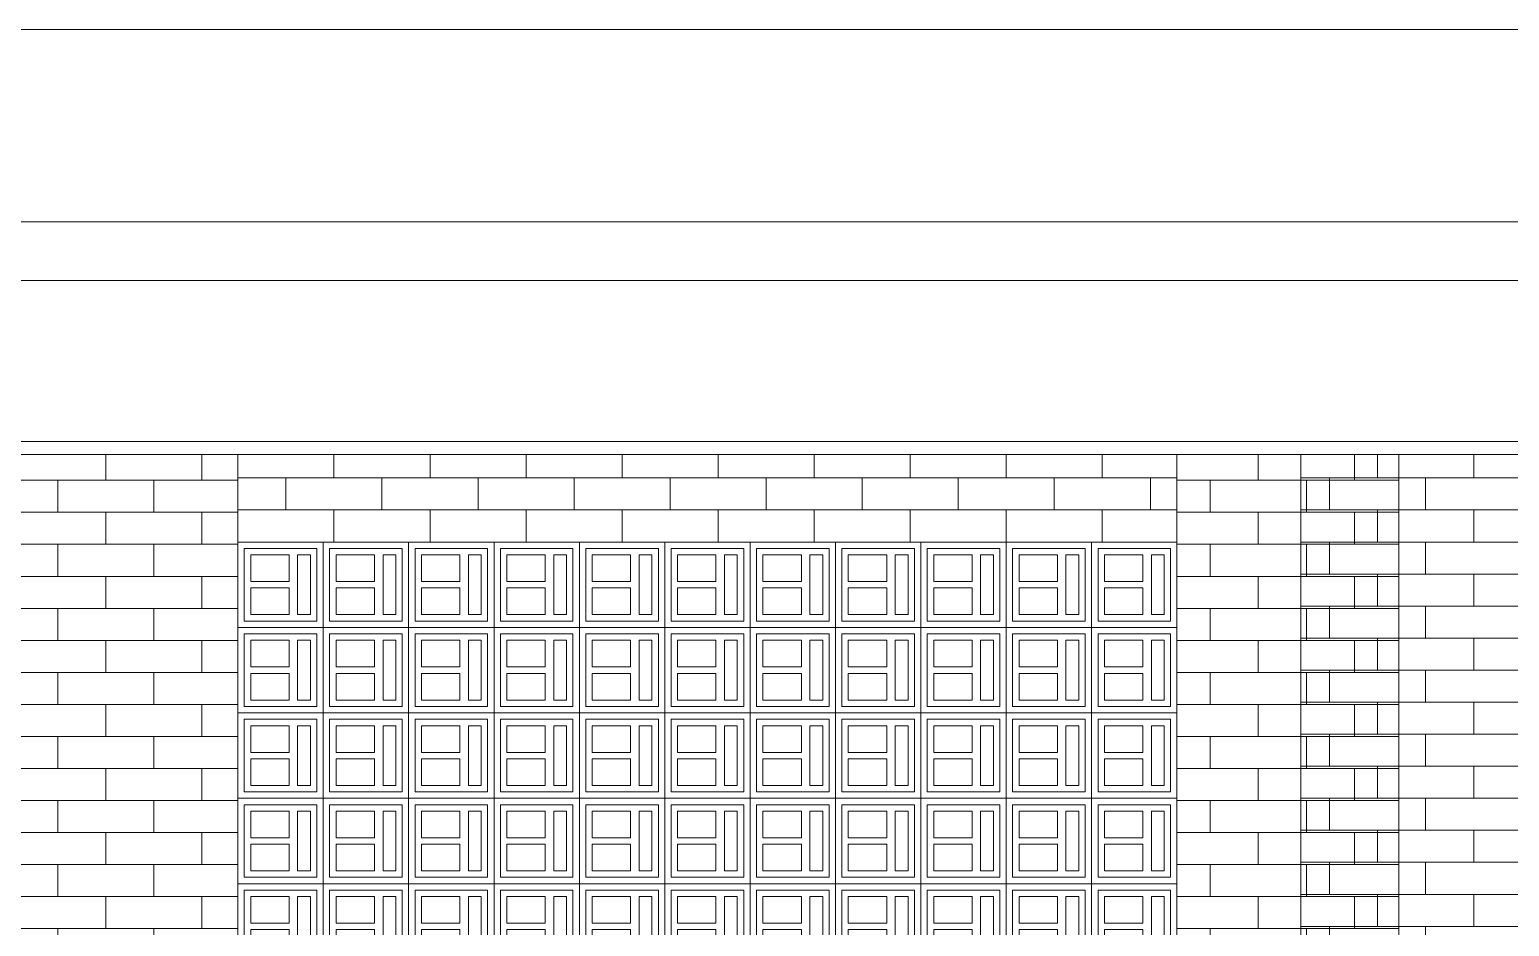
# Model space of a CAD drawing. Header units: inches. Extents: x 22 to 382261, y 22 to 371281.
# Drawn here: x 197756 to 201223, y 142355 to 144455 of the extents above; entities that cross this region are included whole.
import ezdxf

# ---------------------------------------------------------------- set-up
doc = ezdxf.new("R2010")
doc.units = ezdxf.units.IN
doc.header["$MEASUREMENT"] = 0
for name, color, linetype, lineweight in [('A-GLAZ-CURT', 52, 'Continuous', 9), ('A-ROOF', 132, 'Continuous', 9), ('A-WALL', 113, 'Continuous', 9), ('A-WALL-PATT', 111, 'Continuous', 9), ('Q-CASE', 31, 'Continuous', 9)]:
    doc.layers.add(name, color=color, linetype=linetype, lineweight=lineweight)
pattern_1 = [(0, (207439.12, 140555.38), (0, 75), []), (90, (207439.12, 140555.38), (-112.5, 75), [75, -75])]
pattern_2 = [(0, (609.6, 300), (0, 75), []), (90, (609.6, 300), (-112.5, 75), [75, -75])]

# ---------------------------------------------------------------- blocks, each defined once
blk = doc.blocks.new('Roofs 1 - Roofs 1-397225-Right Side Elevation')
at = {"layer": 'A-ROOF'}
for p, q in [((-14665.4, 3612.1), (-28418.6, 3612.1)), ((-28418.6, 3235.5), (-14505, 3235.5)), ((-28418.6, 3204.7), (-14508.7, 3204.7))]:
    blk.add_line(p, q, dxfattribs=at)
blk = doc.blocks.new('Casework 23 - Casework 23-687365-Right Side Elevation')
at = {"layer": 'Q-CASE'}
h = blk.add_hatch(dxfattribs=at)
h.set_pattern_fill('FP_6', color=256, style=0, pattern_type=2)
h.set_pattern_definition(pattern_2)
h.paths.add_polyline_path([(-22716, 705), (-22278.8, 705), (-22278.8, 1024.7), (-22297.4, 1024.7), (-22297.4, 1050.1), (-22278.8, 1050.1), (-22278.8, 3204.7), (-22798.8, 3204.7), (-22798.8, 705)])
h = blk.add_hatch(dxfattribs=at)
h.set_pattern_fill('FP_6', color=256, style=0, pattern_type=2)
h.set_pattern_definition(pattern_2)
h.paths.add_polyline_path([(-19558.8, 524.6), (-19558.8, 658.2), (-19628.6, 658.2), (-19628.6, 601.8), (-19616.1, 601.8), (-19613.1, 590.6), (-19604.9, 582.3), (-19593.6, 579.3), (-19593.6, 566.8), (-19585.1, 563), (-19577.6, 557.5), (-19571.4, 550.5), (-19567, 542.3), (-19564.4, 533.3), (-19559.4, 525.2)])
h.paths.add_polyline_path([(-19980.5, 556.5), (-19979.6, 557.5), (-19970.4, 563.8), (-19963.6, 566.8), (-19963.6, 579.3), (-19952.4, 582.3), (-19944.1, 590.6), (-19941.1, 601.8), (-19928.6, 601.8), (-19928.6, 658.2), (-19956.8, 658.1), (-19964.9, 637.2), (-19966.7, 622.3), (-19966.6, 614.2), (-19963.6, 600), (-19975.2, 600), (-19980.5, 556.9)])
h.paths.add_polyline_path([(-20077.9, 705), (-19999.8, 706), (-19995.5, 708.4), (-19991.3, 709), (-19928.6, 711.2), (-19928.6, 997), (-20078.8, 997), (-20078.8, 705)])
h.paths.add_polyline_path([(-19558.8, 709.2), (-19558.8, 875.6), (-19628.6, 875.6), (-19628.6, 710.2)])
h.paths.add_polyline_path([(-19558.8, 904.5), (-19558.8, 1408.8), (-19561.2, 1403), (-19567.1, 1395.3), (-19574.9, 1389.3), (-19583.9, 1385.6), (-19593.6, 1384.3), (-19593.6, 1369.3), (-19606.7, 1369.2), (-19613.8, 1363.8), (-19617.2, 1355.6), (-19617.2, 1346.8), (-19628.6, 1346.8), (-19628.6, 904.5)])
h.paths.add_polyline_path([(-19778.6, 1862), (-19778.8, 1860.2), (-19775.2, 1861), (-19776.1, 1861.6)])
h.paths.add_polyline_path([(-20076, 1012), (-19928.6, 1012), (-19928.6, 1346.8), (-19941.1, 1346.8), (-19940, 1355.6), (-19943.4, 1363.8), (-19950.8, 1369.3), (-19963.6, 1370.4), (-19963.6, 1384.3), (-19973.3, 1385.6), (-19982.3, 1389.3), (-19990.1, 1395.3), (-19996, 1403), (-19999.7, 1412.1), (-20001, 1425.5), (-20001, 1436.7), (-20023.6, 1436.7), (-20023.6, 1476.8), (-20033.6, 1476.8), (-20033.6, 1500), (-19861.1, 1500), (-19861.1, 1570), (-19871.1, 1570), (-19871.1, 1823.2), (-19861.1, 1823.2), (-19861.1, 1828.2), (-19833, 1849), (-19807.2, 1859), (-19787.8, 1861.4), (-19767.7, 1861), (-19746.1, 1857.8), (-19715.1, 1843.2), (-19696.1, 1828.2), (-19696.1, 1823.2), (-19686.1, 1823.2), (-19686.1, 1570), (-19696.1, 1570), (-19696.1, 1500), (-19558.8, 1500), (-19558.8, 3204.7), (-20078.8, 3204.7), (-20078.8, 1012)])
h.paths.add_polyline_path([(-19702.4, 1823.2), (-19699.9, 1828.2), (-19702.4, 1828.2)])
h.paths.add_polyline_path([(-19854.8, 1823.2), (-19854.8, 1828.2), (-19857.3, 1823.2)])
for p, q in [((-22278.8, 1050.1), (-22278.8, 3204.7)), ((-20078.8, 1012), (-20078.8, 3204.7)), ((-19558.8, 1500), (-19558.8, 3204.7))]:
    blk.add_line(p, q, dxfattribs=at)
blk = doc.blocks.new('s-wall - s-wall-V30-Right Side Elevation')
at = {"layer": 'A-GLAZ-CURT'}
for p, q in [((-22078.8, 1400), (-22278.8, 1400)), ((-22078.8, 1200), (-22078.8, 1400)), ((-22263.8, 1385), (-22093.8, 1385)), ((-22263.8, 1215), (-22263.8, 1385)), ((-22263.8, 1385), (-22263.8, 1215)), ((-22093.8, 1385), (-22263.8, 1385)), ((-22248.8, 1307.5), (-22248.8, 1370)), ((-22248.8, 1370), (-22158.8, 1370)), ((-22158.8, 1370), (-22158.8, 1307.5)), ((-22138.8, 1370), (-22108.8, 1370)), ((-22138.8, 1230), (-22138.8, 1370)), ((-22108.8, 1370), (-22108.8, 1230)), ((-22093.8, 1385), (-22093.8, 1215)), ((-22093.8, 1215), (-22093.8, 1385)), ((-22158.8, 1307.5), (-22248.8, 1307.5)), ((-22248.8, 1230), (-22248.8, 1292.5)), ((-22248.8, 1292.5), (-22158.8, 1292.5)), ((-22158.8, 1292.5), (-22158.8, 1230)), ((-22093.8, 1215), (-22263.8, 1215)), ((-22263.8, 1215), (-22093.8, 1215)), ((-22158.8, 1230), (-22248.8, 1230)), ((-22108.8, 1230), (-22138.8, 1230)), ((-22278.8, 1200), (-22078.8, 1200))]:
    blk.add_line(p, q, dxfattribs=at)
blk = doc.blocks.new('s-wall - s-wall-V24-Right Side Elevation')
at = {"layer": 'A-GLAZ-CURT'}
for p, q in [((-22078.8, 1200), (-22078.8, 1000)), ((-21878.8, 1200), (-22078.8, 1200)), ((-22063.8, 1185), (-21893.8, 1185)), ((-22063.8, 1015), (-22063.8, 1185)), ((-22063.8, 1185), (-22063.8, 1015)), ((-21893.8, 1185), (-22063.8, 1185)), ((-21893.8, 1185), (-21893.8, 1015)), ((-21893.8, 1015), (-21893.8, 1185)), ((-21878.8, 1000), (-21878.8, 1200)), ((-22048.8, 1107.5), (-22048.8, 1170)), ((-22048.8, 1170), (-21958.8, 1170)), ((-21958.8, 1170), (-21958.8, 1107.5)), ((-21938.8, 1170), (-21908.8, 1170)), ((-21938.8, 1030), (-21938.8, 1170)), ((-21908.8, 1170), (-21908.8, 1030)), ((-21958.8, 1107.5), (-22048.8, 1107.5)), ((-22048.8, 1030), (-22048.8, 1092.5)), ((-22048.8, 1092.5), (-21958.8, 1092.5)), ((-21958.8, 1092.5), (-21958.8, 1030)), ((-21893.8, 1015), (-22063.8, 1015)), ((-22063.8, 1015), (-21893.8, 1015)), ((-21958.8, 1030), (-22048.8, 1030)), ((-21908.8, 1030), (-21938.8, 1030)), ((-22078.8, 1000), (-21878.8, 1000))]:
    blk.add_line(p, q, dxfattribs=at)
blk = doc.blocks.new('s-wall - s-wall-V31-Right Side Elevation')
at = {"layer": 'A-GLAZ-CURT'}
for p, q in [((-20278.8, 1400), (-20278.8, 1200)), ((-20078.8, 1400), (-20278.8, 1400)), ((-20263.8, 1385), (-20093.8, 1385)), ((-20263.8, 1215), (-20263.8, 1385)), ((-20263.8, 1385), (-20263.8, 1215)), ((-20093.8, 1385), (-20263.8, 1385)), ((-20248.8, 1307.5), (-20248.8, 1370)), ((-20248.8, 1370), (-20158.8, 1370)), ((-20158.8, 1370), (-20158.8, 1307.5)), ((-20138.8, 1370), (-20108.8, 1370)), ((-20138.8, 1230), (-20138.8, 1370)), ((-20108.8, 1370), (-20108.8, 1230)), ((-20093.8, 1385), (-20093.8, 1215)), ((-20093.8, 1215), (-20093.8, 1385)), ((-20158.8, 1307.5), (-20248.8, 1307.5)), ((-20248.8, 1230), (-20248.8, 1292.5)), ((-20248.8, 1292.5), (-20158.8, 1292.5)), ((-20158.8, 1292.5), (-20158.8, 1230)), ((-20093.8, 1215), (-20263.8, 1215)), ((-20263.8, 1215), (-20093.8, 1215)), ((-20158.8, 1230), (-20248.8, 1230)), ((-20108.8, 1230), (-20138.8, 1230)), ((-20278.8, 1200), (-20078.8, 1200))]:
    blk.add_line(p, q, dxfattribs=at)
blk = doc.blocks.new('s-wall - s-wall-V32-Right Side Elevation')
at = {"layer": 'A-GLAZ-CURT'}
for p, q in [((-22263.8, 2985), (-22093.8, 2985)), ((-22263.8, 2815), (-22263.8, 2985)), ((-22263.8, 2985), (-22263.8, 2815)), ((-22093.8, 2985), (-22263.8, 2985)), ((-22093.8, 2985), (-22093.8, 2815)), ((-22093.8, 2815), (-22093.8, 2985)), ((-22078.8, 2800), (-22078.8, 3000)), ((-22248.8, 2907.5), (-22248.8, 2970)), ((-22248.8, 2970), (-22158.8, 2970)), ((-22158.8, 2970), (-22158.8, 2907.5)), ((-22138.8, 2970), (-22108.8, 2970)), ((-22138.8, 2830), (-22138.8, 2970)), ((-22108.8, 2970), (-22108.8, 2830)), ((-22158.8, 2907.5), (-22248.8, 2907.5)), ((-22248.8, 2830), (-22248.8, 2892.5)), ((-22248.8, 2892.5), (-22158.8, 2892.5)), ((-22158.8, 2892.5), (-22158.8, 2830)), ((-22093.8, 2815), (-22263.8, 2815)), ((-22263.8, 2815), (-22093.8, 2815)), ((-22158.8, 2830), (-22248.8, 2830)), ((-22108.8, 2830), (-22138.8, 2830)), ((-22278.8, 2800), (-22078.8, 2800))]:
    blk.add_line(p, q, dxfattribs=at)
blk = doc.blocks.new('s-wall - s-wall-V33-Right Side Elevation')
at = {"layer": 'A-GLAZ-CURT'}
for p, q in [((-22078.8, 3000), (-22078.8, 2800)), ((-22063.8, 2985), (-21893.8, 2985)), ((-22063.8, 2815), (-22063.8, 2985)), ((-22063.8, 2985), (-22063.8, 2815)), ((-21893.8, 2985), (-22063.8, 2985)), ((-21893.8, 2985), (-21893.8, 2815)), ((-21893.8, 2815), (-21893.8, 2985)), ((-21878.8, 2800), (-21878.8, 3000)), ((-22048.8, 2907.5), (-22048.8, 2970)), ((-22048.8, 2970), (-21958.8, 2970)), ((-21958.8, 2970), (-21958.8, 2907.5)), ((-21938.8, 2970), (-21908.8, 2970)), ((-21938.8, 2830), (-21938.8, 2970)), ((-21908.8, 2970), (-21908.8, 2830)), ((-21958.8, 2907.5), (-22048.8, 2907.5)), ((-22048.8, 2830), (-22048.8, 2892.5)), ((-22048.8, 2892.5), (-21958.8, 2892.5)), ((-21958.8, 2892.5), (-21958.8, 2830)), ((-21893.8, 2815), (-22063.8, 2815)), ((-22063.8, 2815), (-21893.8, 2815)), ((-21958.8, 2830), (-22048.8, 2830)), ((-21908.8, 2830), (-21938.8, 2830)), ((-22078.8, 2800), (-21878.8, 2800))]:
    blk.add_line(p, q, dxfattribs=at)
blk = doc.blocks.new('s-wall - s-wall-V34-Right Side Elevation')
at = {"layer": 'A-GLAZ-CURT'}
for p, q in [((-20278.8, 3000), (-20278.8, 2800)), ((-20263.8, 2985), (-20093.8, 2985)), ((-20263.8, 2815), (-20263.8, 2985)), ((-20263.8, 2985), (-20263.8, 2815)), ((-20093.8, 2985), (-20263.8, 2985)), ((-20093.8, 2985), (-20093.8, 2815)), ((-20093.8, 2815), (-20093.8, 2985)), ((-20248.8, 2907.5), (-20248.8, 2970)), ((-20248.8, 2970), (-20158.8, 2970)), ((-20158.8, 2970), (-20158.8, 2907.5)), ((-20138.8, 2970), (-20108.8, 2970)), ((-20138.8, 2830), (-20138.8, 2970)), ((-20108.8, 2970), (-20108.8, 2830)), ((-20158.8, 2907.5), (-20248.8, 2907.5)), ((-20248.8, 2830), (-20248.8, 2892.5)), ((-20248.8, 2892.5), (-20158.8, 2892.5)), ((-20158.8, 2892.5), (-20158.8, 2830)), ((-20093.8, 2815), (-20263.8, 2815)), ((-20263.8, 2815), (-20093.8, 2815)), ((-20158.8, 2830), (-20248.8, 2830)), ((-20108.8, 2830), (-20138.8, 2830)), ((-20278.8, 2800), (-20078.8, 2800))]:
    blk.add_line(p, q, dxfattribs=at)

msp = doc.modelspace()

# ---------------------------------------------------------------- hatches: boundary and pattern name
at = {"layer": 'A-WALL-PATT'}
h = msp.add_hatch(dxfattribs=at)
h.set_pattern_fill('FP_8', color=256, style=0, pattern_type=2)
h.set_pattern_definition([(0, (198244.12, 140555.38), (0, 75), []), (90, (198244.12, 140555.38), (-112.5, 75), [75, -75])])
h.paths.add_polyline_path([(199496.5, 143255.4), (200444.1, 143255.4), (200444.1, 143460.1), (198244.1, 143460.1), (198244.1, 143255.4), (199285.3, 143255.4)])
h = msp.add_hatch(dxfattribs=at)
h.set_pattern_fill('FP_1', color=256, style=0, pattern_type=2)
h.set_pattern_definition(pattern_1)
h.paths.add_polyline_path([(200964.1, 140779.9), (200964.1, 140913.6), (200894.3, 140913.6), (200894.3, 140857.2), (200906.8, 140857.2), (200909.8, 140845.9), (200918.1, 140837.7), (200929.3, 140834.7), (200929.3, 140822.2), (200937.9, 140818.4), (200945.4, 140812.9), (200951.5, 140805.8), (200955.9, 140797.6), (200958.5, 140788.7), (200963.5, 140780.6)])
h.paths.add_polyline_path([(200964.1, 140964.6), (200964.1, 141131), (200894.3, 141131), (200894.3, 140965.6)])
h.paths.add_polyline_path([(200964.1, 141159.9), (200964.1, 141664.2), (200961.7, 141658.4), (200955.8, 141650.7), (200948, 141644.7), (200939, 141641), (200929.3, 141639.7), (200929.3, 141624.7), (200916.2, 141624.6), (200909.2, 141619.2), (200905.7, 141611), (200905.7, 141602.2), (200894.3, 141602.2), (200894.3, 141159.9)])
h.paths.add_polyline_path([(200744.3, 142117.4), (200744.1, 142115.6), (200747.7, 142116.4), (200746.8, 142117)])
h.paths.add_polyline_path([(200826.8, 141755.4), (200964.1, 141755.4), (200964.1, 143460.1), (200734.1, 143460.1), (200734.1, 142116.7), (200755.2, 142116.4), (200776.9, 142113.2), (200807.8, 142098.6), (200826.8, 142083.6), (200826.8, 142078.6), (200836.8, 142078.6), (200836.8, 141825.4), (200826.8, 141825.4), (200826.8, 141799.9)])
h.paths.add_polyline_path([(200820.5, 142078.6), (200823, 142083.6), (200820.5, 142083.6)])
h = msp.add_hatch(dxfattribs=at)
h.set_pattern_fill('FP_1', color=256, style=0, pattern_type=2)
h.set_pattern_definition(pattern_1)
h.paths.add_polyline_path([(200999.3, 140555.4), (201114.5, 140555.4), (201039.2, 140913.6), (200964.1, 140913.6), (200964.1, 140779.9), (200975, 140770.4), (200978, 140768.3), (200986.8, 140764.7), (200986.8, 140752.2), (200999.3, 140752.2), (200999.3, 140558.2)])
h.paths.add_polyline_path([(202242.2, 140555.4), (203004.3, 140555.4), (203004.3, 140855.4), (202969.3, 140855.4), (202969.3, 140955.4), (203244.1, 140955.4), (203244.1, 142955.4), (203734.1, 142955.4), (203734.1, 143460.1), (201919.2, 143460.1), (201919.9, 143255.4), (201933.1, 143255.4), (201933.1, 142955.4), (202849.1, 142955.4), (202849.1, 140705.4), (201933.1, 140705.4), (201933.1, 140555.4), (202039.6, 140555.4)])
h.paths.add_polyline_path([(201140.1, 140555.4), (201843.1, 140555.4), (201843.1, 140705.4), (201349.1, 140705.4), (201349.1, 142955.4), (201843.1, 142955.4), (201844.7, 143255.4), (201869.4, 143255.4), (201869.1, 143460.1), (200964.1, 143460.1), (200964.1, 141755.4), (200999.3, 141755.4), (200999.3, 141732.2), (200989.3, 141732.2), (200989.3, 141692.1), (200966.7, 141692.1), (200965.5, 141667.4), (200964.1, 141664.2), (200964.1, 141159.9), (201058.3, 141158.8), (201080.5, 141299.6), (201088.2, 141305.5), (201142.7, 141305.5), (201142.7, 141280.1), (201104, 141279.1), (201084.1, 141051.4), (201138.5, 140569.3)])
h.paths.add_polyline_path([(207240, 140955.4), (207554.1, 140955.4), (207554.1, 143460.1), (206104.1, 143460.1), (206104.1, 143255.4), (206124.1, 143255.4), (206124.1, 142955.4), (207104.1, 142955.4), (207104.1, 140955.4)])
h.paths.add_polyline_path([(205085.3, 140955.4), (205118.7, 140955.4), (205118.7, 140987.2), (205116.8, 140990.9), (205118.7, 140994.7), (205118.7, 141017.6), (205123.1, 141017.6), (205123.1, 141131), (205120.9, 141132.8), (205120.9, 141159.9), (205123.1, 141159.9), (205123.1, 141252.4), (205080.9, 141252.4), (205080.9, 141159.9), (205083, 141158.2), (205083, 141131), (205080.9, 141131), (205080.9, 141017.6), (205085.3, 141017.6), (205085.3, 140994.7), (205087.2, 140990.9), (205085.3, 140987.2), (205085.3, 140958.6)])
h.paths.add_polyline_path([(201039.4, 140963.5), (201043.9, 140967.4), (201045.7, 140972.5), (201041.5, 141052.8), (201054.2, 141132.8), (200964.1, 141131), (200964.1, 140964.6), (201039.4, 140963.5)])
h.paths.add_polyline_path([(205093.5, 141267.4), (205123.1, 141267.4), (205123.1, 141305.5), (205604.1, 141305.5), (205604.1, 142955.4), (206034.1, 142955.4), (206035.7, 143255.4), (206054.4, 143255.4), (206054.1, 143460.1), (203823, 143460.1), (203823, 142955.4), (205044.1, 142955.4), (205044.1, 141305.5), (205080.9, 141304.4), (205080.9, 141267.4)])
h.paths.add_polyline_path([(201869.2, 143376), (201869.2, 143376), (201869.2, 143387.2)])

# ---------------------------------------------------------------- linework, layer by layer
at = {"layer": 'A-ROOF'}
for p, q in [((208458.3, 144455.4), (196438.1, 144455.4)), ((196438.1, 144005.4), (208458.3, 144005.4))]:
    msp.add_line(p, q, dxfattribs=at)
at = {"layer": 'A-WALL'}
for p, q in [((200734.1, 142116.6), (200734.1, 143460.1)), ((198244.1, 143255.4), (200444.1, 143255.4))]:
    msp.add_line(p, q, dxfattribs=at)

# ---------------------------------------------------------------- block references
at = {"layer": 'A-GLAZ-CURT'}
for name, p in [('s-wall - s-wall-V32-Right Side Elevation', (220522.9, 140255.4)), ('s-wall - s-wall-V33-Right Side Elevation', (220522.9, 140255.4)), ('s-wall - s-wall-V33-Right Side Elevation', (220722.9, 140255.4)), ('s-wall - s-wall-V33-Right Side Elevation', (220922.9, 140255.4)), ('s-wall - s-wall-V33-Right Side Elevation', (221122.9, 140255.4)), ('s-wall - s-wall-V33-Right Side Elevation', (221322.9, 140255.4)), ('s-wall - s-wall-V33-Right Side Elevation', (221522.9, 140255.4)), ('s-wall - s-wall-V33-Right Side Elevation', (221722.9, 140255.4)), ('s-wall - s-wall-V33-Right Side Elevation', (221922.9, 140255.4)), ('s-wall - s-wall-V33-Right Side Elevation', (222122.9, 140255.4)), ('s-wall - s-wall-V34-Right Side Elevation', (220522.9, 140255.4)), ('s-wall - s-wall-V30-Right Side Elevation', (220522.9, 141655.4)), ('s-wall - s-wall-V24-Right Side Elevation', (220522.9, 141855.4)), ('s-wall - s-wall-V24-Right Side Elevation', (220722.9, 141855.4)), ('s-wall - s-wall-V24-Right Side Elevation', (220922.9, 141855.4)), ('s-wall - s-wall-V24-Right Side Elevation', (221122.9, 141855.4)), ('s-wall - s-wall-V24-Right Side Elevation', (221322.9, 141855.4)), ('s-wall - s-wall-V24-Right Side Elevation', (221522.9, 141855.4)), ('s-wall - s-wall-V24-Right Side Elevation', (221722.9, 141855.4)), ('s-wall - s-wall-V24-Right Side Elevation', (221922.9, 141855.4)), ('s-wall - s-wall-V24-Right Side Elevation', (222122.9, 141855.4)), ('s-wall - s-wall-V31-Right Side Elevation', (220522.9, 141655.4)), ('s-wall - s-wall-V30-Right Side Elevation', (220522.9, 141455.4)), ('s-wall - s-wall-V24-Right Side Elevation', (220522.9, 141655.4)), ('s-wall - s-wall-V24-Right Side Elevation', (220722.9, 141655.4)), ('s-wall - s-wall-V24-Right Side Elevation', (220922.9, 141655.4)), ('s-wall - s-wall-V24-Right Side Elevation', (221122.9, 141655.4)), ('s-wall - s-wall-V24-Right Side Elevation', (221322.9, 141655.4)), ('s-wall - s-wall-V24-Right Side Elevation', (221522.9, 141655.4)), ('s-wall - s-wall-V24-Right Side Elevation', (221722.9, 141655.4)), ('s-wall - s-wall-V24-Right Side Elevation', (221922.9, 141655.4)), ('s-wall - s-wall-V24-Right Side Elevation', (222122.9, 141655.4)), ('s-wall - s-wall-V31-Right Side Elevation', (220522.9, 141455.4)), ('s-wall - s-wall-V30-Right Side Elevation', (220522.9, 141255.4)), ('s-wall - s-wall-V24-Right Side Elevation', (220522.9, 141455.4)), ('s-wall - s-wall-V24-Right Side Elevation', (220722.9, 141455.4)), ('s-wall - s-wall-V24-Right Side Elevation', (220922.9, 141455.4)), ('s-wall - s-wall-V24-Right Side Elevation', (221122.9, 141455.4)), ('s-wall - s-wall-V24-Right Side Elevation', (221322.9, 141455.4)), ('s-wall - s-wall-V24-Right Side Elevation', (221522.9, 141455.4)), ('s-wall - s-wall-V24-Right Side Elevation', (221722.9, 141455.4)), ('s-wall - s-wall-V24-Right Side Elevation', (221922.9, 141455.4)), ('s-wall - s-wall-V24-Right Side Elevation', (222122.9, 141455.4)), ('s-wall - s-wall-V31-Right Side Elevation', (220522.9, 141255.4)), ('s-wall - s-wall-V30-Right Side Elevation', (220522.9, 141055.4)), ('s-wall - s-wall-V24-Right Side Elevation', (220522.9, 141255.4)), ('s-wall - s-wall-V24-Right Side Elevation', (220722.9, 141255.4)), ('s-wall - s-wall-V24-Right Side Elevation', (220922.9, 141255.4)), ('s-wall - s-wall-V24-Right Side Elevation', (221122.9, 141255.4)), ('s-wall - s-wall-V24-Right Side Elevation', (221322.9, 141255.4)), ('s-wall - s-wall-V24-Right Side Elevation', (221522.9, 141255.4)), ('s-wall - s-wall-V24-Right Side Elevation', (221722.9, 141255.4)), ('s-wall - s-wall-V24-Right Side Elevation', (221922.9, 141255.4)), ('s-wall - s-wall-V24-Right Side Elevation', (222122.9, 141255.4)), ('s-wall - s-wall-V31-Right Side Elevation', (220522.9, 141055.4))]:
    msp.add_blockref(name, p, dxfattribs=at)
at = {"layer": 'A-ROOF'}
msp.add_blockref('Roofs 1 - Roofs 1-397225-Right Side Elevation', (220522.9, 140255.4), dxfattribs=at)
at = {"layer": 'Q-CASE'}
msp.add_blockref('Casework 23 - Casework 23-687365-Right Side Elevation', (220522.9, 140255.4), dxfattribs=at)

doc.saveas('drawing.dxf')
